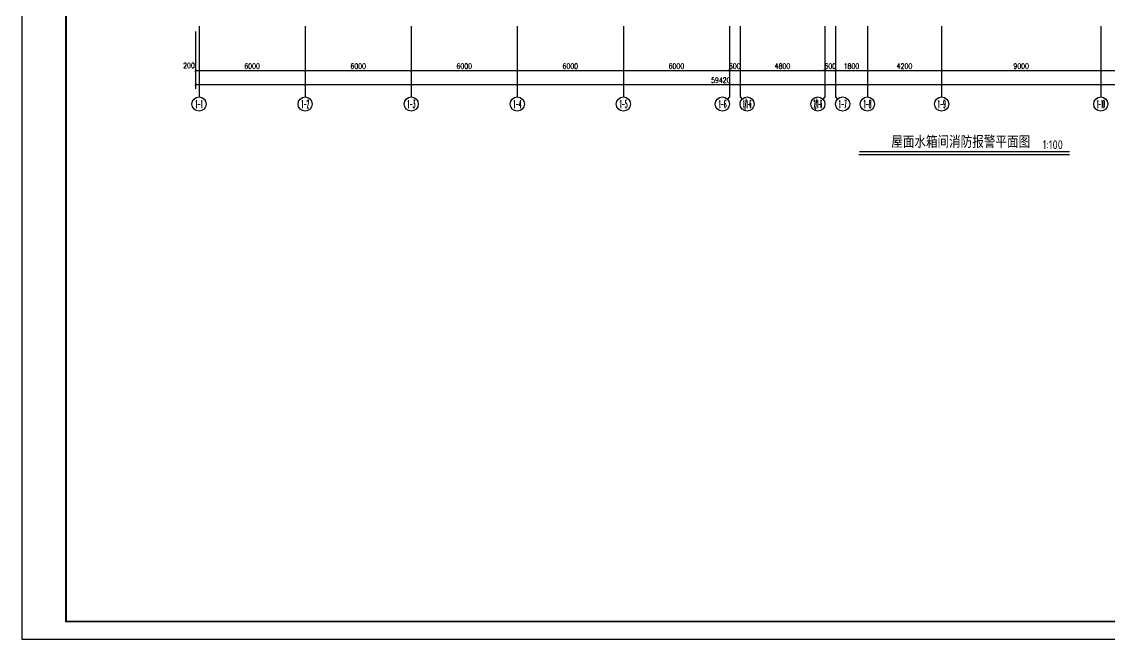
# Model space of a CAD drawing. Extents: x 815029915 to 815825525, y 579155098 to 579748855.
# Drawn here: x 815580687 to 815642196, y 579439577 to 579474523 of the extents above; entities that cross this region are included whole.
import ezdxf
from ezdxf.enums import TextEntityAlignment as Align

# ---------------------------------------------------------------- set-up
doc = ezdxf.new("R2010")
doc.units = 0
doc.header["$LTSCALE"] = 100
doc.header["$MEASUREMENT"] = 0
for name, color, linetype in [('AXIS', 3, 'Continuous'), ('AXIS_TEXT', 7, 'Continuous'), ('DIM_SYMB', 3, 'Continuous'), ('PUB_TEXT', 7, 'Continuous'), ('ZG-图框层', 4, 'Continuous'), ('zm', 1, 'Continuous')]:
    doc.layers.add(name, color=color, linetype=linetype)
doc.styles.add('_TCH_AXIS', font='COMPLEX', dxfattribs={"bigfont": 'GBCBIG'})
doc.styles.add('_TCH_DIM_T3', font='SIMPLEX', dxfattribs={"width": 0.705882, "bigfont": 'GBCBIG'})
doc.styles.add('COMPLEX', font='COMPLEX')
doc.styles.get("Standard").update_dxf_attribs({"font": 'gbenor.shx', "bigfont": 'gbcbig.shx'})
doc.styles.add('图签各称', font='')
doc.styles.get('图签各称').set_extended_font_data('SimSun')
doc.dimstyles.new('_TCH_ARCH-100', dxfattribs={"dimscale": 100, "dimtxt": 2.975, "dimasz": 1, "dimexe": 2.5, "dimexo": 3, "dimgap": 1, "dimtad": 1, "dimdec": 0, "dimzin": 0, "dimdsep": 46, "dimtxsty": '_TCH_DIM_T3', "dimblk": 'ARCHTICK', "dimcen": 0.09, "dimclrt": 7, "dimazin": 2, "dimtfac": 1, "dimtdec": 0, "dimtix": 1, "dimtmove": 2, "dimatfit": 3, "dimfxl": 0, "dimtolj": 1, "dimtzin": 0, "dimarcsym": 0})

# ---------------------------------------------------------------- blocks, each defined once
blk = doc.blocks.new('_AXISO')
blk.add_circle((0, 0), 0.5)
at = {"layer": 'AXIS_TEXT', "style": 'COMPLEX', "width": 1.041667}
blk.add_attdef('A', text='', height=0.56, dxfattribs=at).set_placement((-0.25, -0.28), (0.25, -0.28), align=Align.FIT)
blk = doc.blocks.new('_ArchTick')
at = {"color": 0, "linetype": 'ByBlock', "const_width": 0.4}
blk.add_lwpolyline([(-0.5, -0.5), (0.5, 0.5)], dxfattribs=at)
blk = doc.blocks.new('*D643')
at = {"layer": 'AXIS', "color": 0, "lineweight": -2, "transparency": 16777216}
for p, q in [((815590514, 579473967), (815590514, 579470717)), ((815649934, 579473967), (815649934, 579470717)), ((815590514, 579470967), (815649934, 579470967))]:
    blk.add_line(p, q, dxfattribs=at)
at = {"layer": 'Defpoints', "color": 0, "transparency": 16777216}
for p in [(815590514, 579474267), (815649934, 579474267), (815649934, 579470967)]:
    blk.add_point(p, dxfattribs=at)
at = {"layer": 'AXIS', "color": 0, "lineweight": -2, "transparency": 16777216, "xscale": 100, "yscale": 100, "zscale": 100, "rotation": 180}
blk.add_blockref('_ArchTick', (815590514, 579470967), dxfattribs=at)
at = {"layer": 'AXIS', "color": 0, "lineweight": -2, "transparency": 16777216, "xscale": 100, "yscale": 100, "zscale": 100}
blk.add_blockref('_ArchTick', (815649934, 579470967), dxfattribs=at)
at = {"layer": 'AXIS', "color": 7, "transparency": 16777216, "insert": (815620224, 579471215), "char_height": 297.5, "attachment_point": 5, "style": '_TCH_DIM_T3'}
blk.add_mtext('\\A1;59420', dxfattribs=at)
blk = doc.blocks.new('*D644')
at = {"layer": 'AXIS', "color": 0, "lineweight": -2, "transparency": 16777216}
for p, q in [((815590514, 579473967), (815590514, 579471517)), ((815590714, 579473967), (815590714, 579471517)), ((815590514, 579471767), (815590714, 579471767))]:
    blk.add_line(p, q, dxfattribs=at)
at = {"layer": 'Defpoints', "color": 0, "transparency": 16777216}
for p in [(815590514, 579474267), (815590714, 579474267), (815590714, 579471767)]:
    blk.add_point(p, dxfattribs=at)
at = {"layer": 'AXIS', "color": 0, "lineweight": -2, "transparency": 16777216, "xscale": 100, "yscale": 100, "zscale": 100, "rotation": 180}
blk.add_blockref('_ArchTick', (815590514, 579471767), dxfattribs=at)
at = {"layer": 'AXIS', "color": 0, "lineweight": -2, "transparency": 16777216, "xscale": 100, "yscale": 100, "zscale": 100}
blk.add_blockref('_ArchTick', (815590714, 579471767), dxfattribs=at)
at = {"layer": 'AXIS', "color": 7, "transparency": 16777216, "insert": (815590144, 579472042), "char_height": 297.5, "attachment_point": 5, "style": '_TCH_DIM_T3'}
blk.add_mtext('\\A1;200', dxfattribs=at)
blk = doc.blocks.new('*D645')
at = {"layer": 'AXIS', "color": 0, "lineweight": -2, "transparency": 16777216}
for p, q in [((815590714, 579473967), (815590714, 579471517)), ((815596714, 579473967), (815596714, 579471517)), ((815590714, 579471767), (815596714, 579471767))]:
    blk.add_line(p, q, dxfattribs=at)
at = {"layer": 'Defpoints', "color": 0, "transparency": 16777216}
for p in [(815590714, 579474267), (815596714, 579474267), (815596714, 579471767)]:
    blk.add_point(p, dxfattribs=at)
at = {"layer": 'AXIS', "color": 0, "lineweight": -2, "transparency": 16777216, "xscale": 100, "yscale": 100, "zscale": 100, "rotation": 180}
blk.add_blockref('_ArchTick', (815590714, 579471767), dxfattribs=at)
at = {"layer": 'AXIS', "color": 0, "lineweight": -2, "transparency": 16777216, "xscale": 100, "yscale": 100, "zscale": 100}
blk.add_blockref('_ArchTick', (815596714, 579471767), dxfattribs=at)
at = {"layer": 'AXIS', "color": 7, "transparency": 16777216, "insert": (815593714, 579472015), "char_height": 297.5, "attachment_point": 5, "style": '_TCH_DIM_T3'}
blk.add_mtext('\\A1;6000', dxfattribs=at)
blk = doc.blocks.new('*D646')
at = {"layer": 'AXIS', "color": 0, "lineweight": -2, "transparency": 16777216}
for p, q in [((815596714, 579473967), (815596714, 579471517)), ((815602714, 579473967), (815602714, 579471517)), ((815596714, 579471767), (815602714, 579471767))]:
    blk.add_line(p, q, dxfattribs=at)
at = {"layer": 'Defpoints', "color": 0, "transparency": 16777216}
for p in [(815596714, 579474267), (815602714, 579474267), (815602714, 579471767)]:
    blk.add_point(p, dxfattribs=at)
at = {"layer": 'AXIS', "color": 0, "lineweight": -2, "transparency": 16777216, "xscale": 100, "yscale": 100, "zscale": 100, "rotation": 180}
blk.add_blockref('_ArchTick', (815596714, 579471767), dxfattribs=at)
at = {"layer": 'AXIS', "color": 0, "lineweight": -2, "transparency": 16777216, "xscale": 100, "yscale": 100, "zscale": 100}
blk.add_blockref('_ArchTick', (815602714, 579471767), dxfattribs=at)
at = {"layer": 'AXIS', "color": 7, "transparency": 16777216, "insert": (815599714, 579472015), "char_height": 297.5, "attachment_point": 5, "style": '_TCH_DIM_T3'}
blk.add_mtext('\\A1;6000', dxfattribs=at)
blk = doc.blocks.new('*D647')
at = {"layer": 'AXIS', "color": 0, "lineweight": -2, "transparency": 16777216}
for p, q in [((815602714, 579473967), (815602714, 579471517)), ((815608714, 579473967), (815608714, 579471517)), ((815602714, 579471767), (815608714, 579471767))]:
    blk.add_line(p, q, dxfattribs=at)
at = {"layer": 'Defpoints', "color": 0, "transparency": 16777216}
for p in [(815602714, 579474267), (815608714, 579474267), (815608714, 579471767)]:
    blk.add_point(p, dxfattribs=at)
at = {"layer": 'AXIS', "color": 0, "lineweight": -2, "transparency": 16777216, "xscale": 100, "yscale": 100, "zscale": 100, "rotation": 180}
blk.add_blockref('_ArchTick', (815602714, 579471767), dxfattribs=at)
at = {"layer": 'AXIS', "color": 0, "lineweight": -2, "transparency": 16777216, "xscale": 100, "yscale": 100, "zscale": 100}
blk.add_blockref('_ArchTick', (815608714, 579471767), dxfattribs=at)
at = {"layer": 'AXIS', "color": 7, "transparency": 16777216, "insert": (815605714, 579472015), "char_height": 297.5, "attachment_point": 5, "style": '_TCH_DIM_T3'}
blk.add_mtext('\\A1;6000', dxfattribs=at)
blk = doc.blocks.new('*D648')
at = {"layer": 'AXIS', "color": 0, "lineweight": -2, "transparency": 16777216}
for p, q in [((815608714, 579473967), (815608714, 579471517)), ((815614714, 579473967), (815614714, 579471517)), ((815608714, 579471767), (815614714, 579471767))]:
    blk.add_line(p, q, dxfattribs=at)
at = {"layer": 'Defpoints', "color": 0, "transparency": 16777216}
for p in [(815608714, 579474267), (815614714, 579474267), (815614714, 579471767)]:
    blk.add_point(p, dxfattribs=at)
at = {"layer": 'AXIS', "color": 0, "lineweight": -2, "transparency": 16777216, "xscale": 100, "yscale": 100, "zscale": 100, "rotation": 180}
blk.add_blockref('_ArchTick', (815608714, 579471767), dxfattribs=at)
at = {"layer": 'AXIS', "color": 0, "lineweight": -2, "transparency": 16777216, "xscale": 100, "yscale": 100, "zscale": 100}
blk.add_blockref('_ArchTick', (815614714, 579471767), dxfattribs=at)
at = {"layer": 'AXIS', "color": 7, "transparency": 16777216, "insert": (815611714, 579472015), "char_height": 297.5, "attachment_point": 5, "style": '_TCH_DIM_T3'}
blk.add_mtext('\\A1;6000', dxfattribs=at)
blk = doc.blocks.new('*D649')
at = {"layer": 'AXIS', "color": 0, "lineweight": -2, "transparency": 16777216}
for p, q in [((815614714, 579473967), (815614714, 579471517)), ((815620714, 579473967), (815620714, 579471517)), ((815614714, 579471767), (815620714, 579471767))]:
    blk.add_line(p, q, dxfattribs=at)
at = {"layer": 'Defpoints', "color": 0, "transparency": 16777216}
for p in [(815614714, 579474267), (815620714, 579474267), (815620714, 579471767)]:
    blk.add_point(p, dxfattribs=at)
at = {"layer": 'AXIS', "color": 0, "lineweight": -2, "transparency": 16777216, "xscale": 100, "yscale": 100, "zscale": 100, "rotation": 180}
blk.add_blockref('_ArchTick', (815614714, 579471767), dxfattribs=at)
at = {"layer": 'AXIS', "color": 0, "lineweight": -2, "transparency": 16777216, "xscale": 100, "yscale": 100, "zscale": 100}
blk.add_blockref('_ArchTick', (815620714, 579471767), dxfattribs=at)
at = {"layer": 'AXIS', "color": 7, "transparency": 16777216, "insert": (815617714, 579472015), "char_height": 297.5, "attachment_point": 5, "style": '_TCH_DIM_T3'}
blk.add_mtext('\\A1;6000', dxfattribs=at)
blk = doc.blocks.new('*D650')
at = {"layer": 'AXIS', "color": 0, "lineweight": -2, "transparency": 16777216}
for p, q in [((815620714, 579473967), (815620714, 579471517)), ((815621314, 579473967), (815621314, 579471517)), ((815620714, 579471767), (815620614, 579471767)), ((815620714, 579471767), (815621314, 579471767)), ((815621314, 579471767), (815621414, 579471767))]:
    blk.add_line(p, q, dxfattribs=at)
at = {"layer": 'Defpoints', "color": 0, "transparency": 16777216}
for p in [(815620714, 579474267), (815621314, 579474267), (815621314, 579471767)]:
    blk.add_point(p, dxfattribs=at)
at = {"layer": 'AXIS', "color": 0, "lineweight": -2, "transparency": 16777216, "xscale": 100, "yscale": 100, "zscale": 100}
blk.add_blockref('_ArchTick', (815620714, 579471767), dxfattribs=at)
at = {"layer": 'AXIS', "color": 0, "lineweight": -2, "transparency": 16777216, "xscale": 100, "yscale": 100, "zscale": 100, "rotation": 180}
blk.add_blockref('_ArchTick', (815621314, 579471767), dxfattribs=at)
at = {"layer": 'AXIS', "color": 7, "transparency": 16777216, "insert": (815621014, 579472015), "char_height": 297.5, "attachment_point": 5, "style": '_TCH_DIM_T3'}
blk.add_mtext('\\A1;600', dxfattribs=at)
blk = doc.blocks.new('*D651')
at = {"layer": 'AXIS', "color": 0, "lineweight": -2, "transparency": 16777216}
for p, q in [((815621314, 579473967), (815621314, 579471517)), ((815626114, 579473967), (815626114, 579471517)), ((815621314, 579471767), (815626114, 579471767))]:
    blk.add_line(p, q, dxfattribs=at)
at = {"layer": 'Defpoints', "color": 0, "transparency": 16777216}
for p in [(815621314, 579474267), (815626114, 579474267), (815626114, 579471767)]:
    blk.add_point(p, dxfattribs=at)
at = {"layer": 'AXIS', "color": 0, "lineweight": -2, "transparency": 16777216, "xscale": 100, "yscale": 100, "zscale": 100, "rotation": 180}
blk.add_blockref('_ArchTick', (815621314, 579471767), dxfattribs=at)
at = {"layer": 'AXIS', "color": 0, "lineweight": -2, "transparency": 16777216, "xscale": 100, "yscale": 100, "zscale": 100}
blk.add_blockref('_ArchTick', (815626114, 579471767), dxfattribs=at)
at = {"layer": 'AXIS', "color": 7, "transparency": 16777216, "insert": (815623714, 579472015), "char_height": 297.5, "attachment_point": 5, "style": '_TCH_DIM_T3'}
blk.add_mtext('\\A1;4800', dxfattribs=at)
blk = doc.blocks.new('*D652')
at = {"layer": 'AXIS', "color": 0, "lineweight": -2, "transparency": 16777216}
for p, q in [((815626114, 579473967), (815626114, 579471517)), ((815626714, 579473967), (815626714, 579471517)), ((815626114, 579471767), (815626014, 579471767)), ((815626114, 579471767), (815626714, 579471767)), ((815626714, 579471767), (815626814, 579471767))]:
    blk.add_line(p, q, dxfattribs=at)
at = {"layer": 'Defpoints', "color": 0, "transparency": 16777216}
for p in [(815626114, 579474267), (815626714, 579474267), (815626714, 579471767)]:
    blk.add_point(p, dxfattribs=at)
at = {"layer": 'AXIS', "color": 0, "lineweight": -2, "transparency": 16777216, "xscale": 100, "yscale": 100, "zscale": 100}
blk.add_blockref('_ArchTick', (815626114, 579471767), dxfattribs=at)
at = {"layer": 'AXIS', "color": 0, "lineweight": -2, "transparency": 16777216, "xscale": 100, "yscale": 100, "zscale": 100, "rotation": 180}
blk.add_blockref('_ArchTick', (815626714, 579471767), dxfattribs=at)
at = {"layer": 'AXIS', "color": 7, "transparency": 16777216, "insert": (815626414, 579472015), "char_height": 297.5, "attachment_point": 5, "style": '_TCH_DIM_T3'}
blk.add_mtext('\\A1;600', dxfattribs=at)
blk = doc.blocks.new('*D653')
at = {"layer": 'AXIS', "color": 0, "lineweight": -2, "transparency": 16777216}
for p, q in [((815626714, 579473967), (815626714, 579471517)), ((815628514, 579473967), (815628514, 579471517)), ((815626714, 579471767), (815628514, 579471767))]:
    blk.add_line(p, q, dxfattribs=at)
at = {"layer": 'Defpoints', "color": 0, "transparency": 16777216}
for p in [(815626714, 579474267), (815628514, 579474267), (815628514, 579471767)]:
    blk.add_point(p, dxfattribs=at)
at = {"layer": 'AXIS', "color": 0, "lineweight": -2, "transparency": 16777216, "xscale": 100, "yscale": 100, "zscale": 100, "rotation": 180}
blk.add_blockref('_ArchTick', (815626714, 579471767), dxfattribs=at)
at = {"layer": 'AXIS', "color": 0, "lineweight": -2, "transparency": 16777216, "xscale": 100, "yscale": 100, "zscale": 100}
blk.add_blockref('_ArchTick', (815628514, 579471767), dxfattribs=at)
at = {"layer": 'AXIS', "color": 7, "transparency": 16777216, "insert": (815627614, 579472015), "char_height": 297.5, "attachment_point": 5, "style": '_TCH_DIM_T3'}
blk.add_mtext('\\A1;1800', dxfattribs=at)
blk = doc.blocks.new('*D654')
at = {"layer": 'AXIS', "color": 0, "lineweight": -2, "transparency": 16777216}
for p, q in [((815628514, 579473967), (815628514, 579471517)), ((815632714, 579473967), (815632714, 579471517)), ((815628514, 579471767), (815632714, 579471767))]:
    blk.add_line(p, q, dxfattribs=at)
at = {"layer": 'Defpoints', "color": 0, "transparency": 16777216}
for p in [(815628514, 579474267), (815632714, 579474267), (815632714, 579471767)]:
    blk.add_point(p, dxfattribs=at)
at = {"layer": 'AXIS', "color": 0, "lineweight": -2, "transparency": 16777216, "xscale": 100, "yscale": 100, "zscale": 100, "rotation": 180}
blk.add_blockref('_ArchTick', (815628514, 579471767), dxfattribs=at)
at = {"layer": 'AXIS', "color": 0, "lineweight": -2, "transparency": 16777216, "xscale": 100, "yscale": 100, "zscale": 100}
blk.add_blockref('_ArchTick', (815632714, 579471767), dxfattribs=at)
at = {"layer": 'AXIS', "color": 7, "transparency": 16777216, "insert": (815630614, 579472015), "char_height": 297.5, "attachment_point": 5, "style": '_TCH_DIM_T3'}
blk.add_mtext('\\A1;4200', dxfattribs=at)
blk = doc.blocks.new('*D655')
at = {"layer": 'AXIS', "color": 0, "lineweight": -2, "transparency": 16777216}
for p, q in [((815632714, 579473967), (815632714, 579471517)), ((815641714, 579473967), (815641714, 579471517)), ((815632714, 579471767), (815641714, 579471767))]:
    blk.add_line(p, q, dxfattribs=at)
at = {"layer": 'Defpoints', "color": 0, "transparency": 16777216}
for p in [(815632714, 579474267), (815641714, 579474267), (815641714, 579471767)]:
    blk.add_point(p, dxfattribs=at)
at = {"layer": 'AXIS', "color": 0, "lineweight": -2, "transparency": 16777216, "xscale": 100, "yscale": 100, "zscale": 100, "rotation": 180}
blk.add_blockref('_ArchTick', (815632714, 579471767), dxfattribs=at)
at = {"layer": 'AXIS', "color": 0, "lineweight": -2, "transparency": 16777216, "xscale": 100, "yscale": 100, "zscale": 100}
blk.add_blockref('_ArchTick', (815641714, 579471767), dxfattribs=at)
at = {"layer": 'AXIS', "color": 7, "transparency": 16777216, "insert": (815637214, 579472015), "char_height": 297.5, "attachment_point": 5, "style": '_TCH_DIM_T3'}
blk.add_mtext('\\A1;9000', dxfattribs=at)
blk = doc.blocks.new('*D656')
at = {"layer": 'AXIS', "color": 0, "lineweight": -2, "transparency": 16777216}
for p, q in [((815641714, 579473967), (815641714, 579471517)), ((815646214, 579473967), (815646214, 579471517)), ((815641714, 579471767), (815646214, 579471767))]:
    blk.add_line(p, q, dxfattribs=at)
at = {"layer": 'Defpoints', "color": 0, "transparency": 16777216}
for p in [(815641714, 579474267), (815646214, 579474267), (815646214, 579471767)]:
    blk.add_point(p, dxfattribs=at)
at = {"layer": 'AXIS', "color": 0, "lineweight": -2, "transparency": 16777216, "xscale": 100, "yscale": 100, "zscale": 100, "rotation": 180}
blk.add_blockref('_ArchTick', (815641714, 579471767), dxfattribs=at)
at = {"layer": 'AXIS', "color": 0, "lineweight": -2, "transparency": 16777216, "xscale": 100, "yscale": 100, "zscale": 100}
blk.add_blockref('_ArchTick', (815646214, 579471767), dxfattribs=at)
at = {"layer": 'AXIS', "color": 7, "transparency": 16777216, "insert": (815643964, 579472015), "char_height": 297.5, "attachment_point": 5, "style": '_TCH_DIM_T3'}
blk.add_mtext('\\A1;4500', dxfattribs=at)
blk = doc.blocks.new('ll')
at = {"layer": 'ZG-图框层'}
blk.add_lwpolyline([(815136770, 579524220), (815255670, 579524220), (815255670, 579608320), (815136770, 579608320)], close=True, dxfattribs=at)

msp = doc.modelspace()

# ---------------------------------------------------------------- linework, layer by layer
at = {"layer": 'AXIS'}
for p, q in [((815590714.5, 579474266.7), (815590714.5, 579470266.7)), ((815596714.5, 579474266.7), (815596714.5, 579470266.7)), ((815602714.5, 579474266.7), (815602714.5, 579470266.7)), ((815608714.5, 579474266.7), (815608714.5, 579470266.7)), ((815614714.5, 579474266.7), (815614714.5, 579470266.7)), ((815620714.5, 579474266.7), (815620714.5, 579470266.7)), ((815621314.5, 579474266.7), (815621314.5, 579470266.7)), ((815626114.5, 579474266.7), (815626114.5, 579470266.7)), ((815626714.5, 579474266.7), (815626714.5, 579470266.7)), ((815628514.5, 579474266.7), (815628514.5, 579470266.7)), ((815632714.5, 579474266.7), (815632714.5, 579470266.7)), ((815641714.5, 579474266.7), (815641714.5, 579470266.7)), ((815620714.5, 579470266.7), (815620597.3, 579470149.5)), ((815621314.5, 579470266.7), (815621431.6, 579470149.5)), ((815626114.5, 579470266.7), (815625997.3, 579470149.5)), ((815626714.5, 579470266.7), (815626831.6, 579470149.5))]:
    msp.add_line(p, q, dxfattribs=at)
at = {"layer": 'DIM_SYMB', "const_width": 70}
msp.add_lwpolyline([(815628057, 579467174.9), (815639954.3, 579467174.9)], dxfattribs=at)
at = {"layer": 'ZG-图框层'}
msp.add_lwpolyline([(815580686.5, 579439576.5), (815699586.5, 579439576.5), (815699586.5, 579523676.5), (815580686.5, 579523676.5)], close=True, dxfattribs=at)
at = {"layer": 'ZG-图框层', "const_width": 100}
msp.add_lwpolyline([(815583186.5, 579440576.5), (815698586.5, 579440576.5), (815698586.5, 579522676.5), (815583186.5, 579522676.5)], close=True, dxfattribs=at)
at = {"layer": 'zm'}
msp.add_line((815628038.4, 579467010.3), (815639940.8, 579467010.3), dxfattribs=at)

# ---------------------------------------------------------------- block references
at = {"layer": 'AXIS'}
ref = msp.add_blockref('_AXISO', (815590714.5, 579469866.7), dxfattribs=dict(at, xscale=800, yscale=800, zscale=800))
ref.add_attrib('A', '1-1', dxfattribs={"color": 7, "height": 452.55, "style": '_TCH_AXIS', "width": 0.42}).set_placement((815590488.2, 579469640.4), (815590940.8, 579469640.4), align=Align.FIT)
ref = msp.add_blockref('_AXISO', (815596714.5, 579469866.7), dxfattribs=dict(at, xscale=800, yscale=800, zscale=800))
ref.add_attrib('A', '1-2', dxfattribs={"color": 7, "height": 452.55, "style": '_TCH_AXIS', "width": 0.381818}).set_placement((815596488.2, 579469640.4), (815596940.8, 579469640.4), align=Align.FIT)
ref = msp.add_blockref('_AXISO', (815602714.5, 579469866.7), dxfattribs=dict(at, xscale=800, yscale=800, zscale=800))
ref.add_attrib('A', '1-3', dxfattribs={"color": 7, "height": 452.55, "style": '_TCH_AXIS', "width": 0.381818}).set_placement((815602488.2, 579469640.4), (815602940.8, 579469640.4), align=Align.FIT)
ref = msp.add_blockref('_AXISO', (815608714.5, 579469866.7), dxfattribs=dict(at, xscale=800, yscale=800, zscale=800))
ref.add_attrib('A', '1-4', dxfattribs={"color": 7, "height": 452.55, "style": '_TCH_AXIS', "width": 0.368421}).set_placement((815608488.2, 579469640.4), (815608940.8, 579469640.4), align=Align.FIT)
ref = msp.add_blockref('_AXISO', (815614714.5, 579469866.7), dxfattribs=dict(at, xscale=800, yscale=800, zscale=800))
ref.add_attrib('A', '1-5', dxfattribs={"color": 7, "height": 452.55, "style": '_TCH_AXIS', "width": 0.381818}).set_placement((815614488.2, 579469640.4), (815614940.8, 579469640.4), align=Align.FIT)
ref = msp.add_blockref('_AXISO', (815620314.5, 579469866.7), dxfattribs=dict(at, xscale=800, yscale=800, zscale=800))
ref.add_attrib('A', '1-6', dxfattribs={"color": 7, "height": 452.55, "style": '_TCH_AXIS', "width": 0.381818}).set_placement((815620088.2, 579469640.4), (815620540.8, 579469640.4), align=Align.FIT)
ref = msp.add_blockref('_AXISO', (815621714.5, 579469866.7), dxfattribs=dict(at, xscale=800, yscale=800, zscale=800))
ref.add_attrib('A', '1/1-6', dxfattribs={"color": 7, "height": 452.55, "style": '_TCH_AXIS', "width": 0.228261}).set_placement((815621488.2, 579469640.4), (815621940.8, 579469640.4), align=Align.FIT)
ref = msp.add_blockref('_AXISO', (815625714.5, 579469866.7), dxfattribs=dict(at, xscale=800, yscale=800, zscale=800))
ref.add_attrib('A', '2/1-6', dxfattribs={"color": 7, "height": 452.55, "style": '_TCH_AXIS', "width": 0.216495}).set_placement((815625488.2, 579469640.4), (815625940.8, 579469640.4), align=Align.FIT)
ref = msp.add_blockref('_AXISO', (815627114.5, 579469866.7), dxfattribs=dict(at, xscale=800, yscale=800, zscale=800))
ref.add_attrib('A', '1-7', dxfattribs={"color": 7, "height": 452.55, "style": '_TCH_AXIS', "width": 0.381818}).set_placement((815626888.2, 579469640.4), (815627340.8, 579469640.4), align=Align.FIT)
ref = msp.add_blockref('_AXISO', (815628514.5, 579469866.7), dxfattribs=dict(at, xscale=800, yscale=800, zscale=800))
ref.add_attrib('A', '1-8', dxfattribs={"color": 7, "height": 452.55, "style": '_TCH_AXIS', "width": 0.381818}).set_placement((815628288.2, 579469640.4), (815628740.8, 579469640.4), align=Align.FIT)
ref = msp.add_blockref('_AXISO', (815632714.5, 579469866.7), dxfattribs=dict(at, xscale=800, yscale=800, zscale=800))
ref.add_attrib('A', '1-9', dxfattribs={"color": 7, "height": 452.55, "style": '_TCH_AXIS', "width": 0.381818}).set_placement((815632488.2, 579469640.4), (815632940.8, 579469640.4), align=Align.FIT)
ref = msp.add_blockref('_AXISO', (815641714.5, 579469866.7), dxfattribs=dict(at, xscale=800, yscale=800, zscale=800))
ref.add_attrib('A', '1-10', dxfattribs={"color": 7, "height": 452.55, "style": '_TCH_AXIS', "width": 0.3}).set_placement((815641488.2, 579469640.4), (815641940.8, 579469640.4), align=Align.FIT)
at = {"layer": 'zm', "color": 1}
msp.add_blockref('ll', (443916.4, -84643.4), dxfattribs=at)

# ---------------------------------------------------------------- texts
at = {"layer": 'PUB_TEXT'}
msp.add_text('1:100', height=500, dxfattribs=at).set_placement((815638423.8, 579467316.1))
at = {"layer": 'zm', "color": 1, "style": '图签各称', "width": 0.8}
msp.add_text('屋面水箱间消防报警平面图', height=600, dxfattribs=at).set_placement((815629864.5, 579467448.7))

# ---------------------------------------------------------------- dimensions: what is measured, and where the dimension line sits
at = {"layer": 'AXIS'}
dim = msp.add_linear_dim(base=(815590714.5, 579471766.7), p1=(815590514.5, 579474266.7), p2=(815590714.5, 579474266.7), angle=0, dimstyle='_TCH_ARCH-100', dxfattribs=at)
dim.commit()
dim.dimension.update_dxf_attribs({"geometry": '*D644', "text_midpoint": (815590144.5, 579472041.7), "dimtype": 161})
for p1, p2, distance, picture, middle in [((815590514.5, 579474266.7), (815649934.5, 579474266.7), -3300, '*D643', (815620224.5, 579471215.4)), ((815590714.5, 579474266.7), (815596714.5, 579474266.7), -2500, '*D645', (815593714.5, 579472015.4)), ((815596714.5, 579474266.7), (815602714.5, 579474266.7), -2500, '*D646', (815599714.5, 579472015.4)), ((815602714.5, 579474266.7), (815608714.5, 579474266.7), -2500, '*D647', (815605714.5, 579472015.4)), ((815608714.5, 579474266.7), (815614714.5, 579474266.7), -2500, '*D648', (815611714.5, 579472015.4)), ((815614714.5, 579474266.7), (815620714.5, 579474266.7), -2500, '*D649', (815617714.5, 579472015.4)), ((815620714.5, 579474266.7), (815621314.5, 579474266.7), -2500, '*D650', (815621014.5, 579472015.4)), ((815621314.5, 579474266.7), (815626114.5, 579474266.7), -2500, '*D651', (815623714.5, 579472015.4)), ((815626114.5, 579474266.7), (815626714.5, 579474266.7), -2500, '*D652', (815626414.5, 579472015.4)), ((815626714.5, 579474266.7), (815628514.5, 579474266.7), -2500, '*D653', (815627614.5, 579472015.4)), ((815628514.5, 579474266.7), (815632714.5, 579474266.7), -2500, '*D654', (815630614.5, 579472015.4)), ((815632714.5, 579474266.7), (815641714.5, 579474266.7), -2500, '*D655', (815637214.5, 579472015.4)), ((815641714.5, 579474266.7), (815646214.5, 579474266.7), -2500, '*D656', (815643964.5, 579472015.4))]:
    dim = msp.add_aligned_dim(p1=p1, p2=p2, distance=distance, dimstyle='_TCH_ARCH-100', dxfattribs=at)
    dim.commit()
    dim.dimension.update_dxf_attribs({"geometry": picture, "text_midpoint": middle})

doc.saveas('drawing.dxf')
